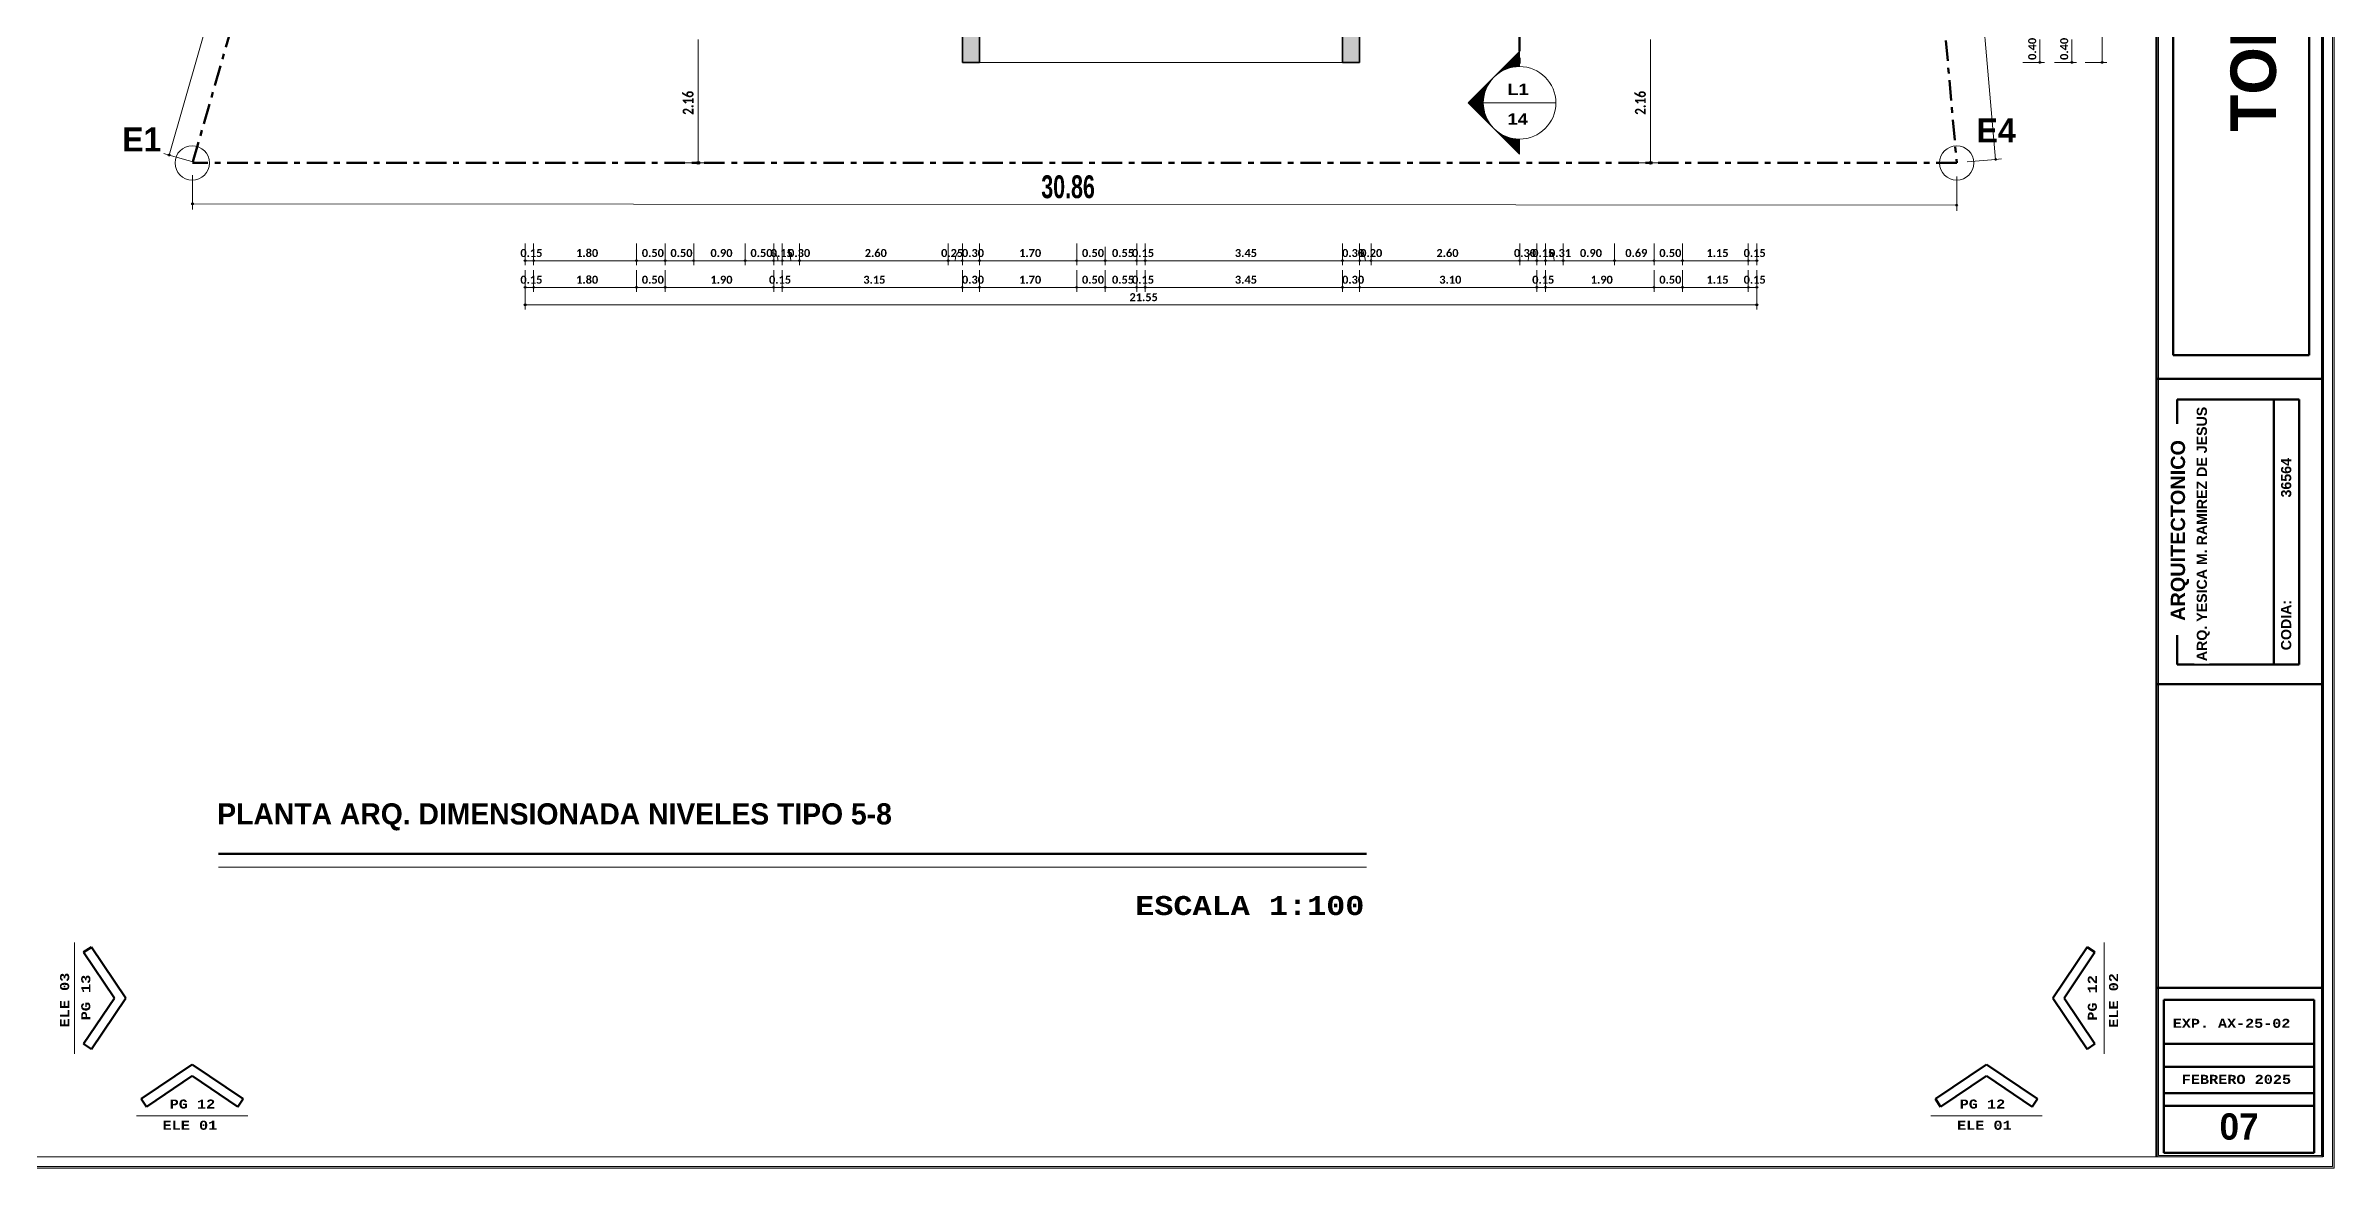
# Model space of a CAD drawing. Header units: metres. Extents: x -144 to 1000, y -717 to 29.
# Drawn here: x 585.95 to 625.99, y -589.13 to -569.48 of the extents above; entities that cross this region are included whole.
import ezdxf

# ---------------------------------------------------------------- set-up
doc = ezdxf.new("R2010")
doc.units = ezdxf.units.M
doc.linetypes.add('Dash Dot 3_16_', pattern=[0.595313, 0.357187, -0.119063, 0, -0.119063])
doc.linetypes.add('Derribado', pattern=[0.36, 0.24, -0.12])
doc.layers.get('0').update_dxf_attribs({"color": 1})
for name, color, linetype, lineweight in [('A-ANNO-DIMS', 1, 'Continuous', 9), ('A-DETL', 1, 'Continuous', 9), ('A-DETL-THIN', 1, 'Continuous', 9), ('A-WALL', 4, 'Continuous', 9), ('G-ANNO-SYMB', 1, 'Continuous', 9), ('G-ANNO-TEXT', 2, 'Continuous', 9), ('G-ANNO-TTLB', 3, 'Continuous', 18), ('G-ANNO-TTLB-WIDE', 1, 'Continuous', 70), ('G-IMPT', 1, 'Continuous', 9)]:
    doc.layers.add(name, color=color, linetype=linetype, lineweight=lineweight)
doc.layers.add('A-WALL-PATT', color=7, linetype='Continuous', lineweight=35, true_color=0x9c9c9c)
doc.styles.add('Arial Black', font='', dxfattribs={"height": 0.15})
doc.styles.add('Arial_B', font='arialbd.ttf', dxfattribs={"height": 0.0025})
doc.styles.add('Arial_B_1', font='arialbd.ttf', dxfattribs={"height": 0.001786})
doc.styles.add('Britannic Bold_B', font='', dxfattribs={"width": 0.7})
doc.styles.add('Britannic Bold_B_1', font='', dxfattribs={"width": 0.7, "height": 0.4})
doc.styles.add('Britannic Bold_B_4', font='', dxfattribs={"height": 0.004465})
doc.styles.add('Britannic Bold_B_6', font='', dxfattribs={"height": 0.005})
doc.styles.add('Britannic Bold_B_8', font='', dxfattribs={"height": 0.006})
doc.styles.add('Calibri_B_5', font='calibrib.ttf', dxfattribs={"height": 0.66})
doc.styles.add('Calibri_B_7', font='calibrib.ttf', dxfattribs={"width": 0.8, "height": 0.18})
doc.styles.add('Courier New_B_2', font='courbd.ttf', dxfattribs={"height": 0.0016})
doc.styles.add('Courier New_B_3', font='courbd.ttf', dxfattribs={"height": 0.2625})
doc.styles.add('Courier New_B_4', font='courbd.ttf', dxfattribs={"height": 0.001587})
doc.styles.add('Courier New_B_8', font='courbd.ttf', dxfattribs={"height": 0.0035})
doc.styles.get('Arial Black').set_extended_font_data('Arial Black')
doc.styles.get('Britannic Bold_B').set_extended_font_data('Britannic Bold', bold=True)
doc.styles.get('Britannic Bold_B_1').set_extended_font_data('Britannic Bold', bold=True)
doc.styles.get('Britannic Bold_B_4').set_extended_font_data('Britannic Bold', bold=True)
doc.styles.get('Britannic Bold_B_6').set_extended_font_data('Britannic Bold', bold=True)
doc.styles.get('Britannic Bold_B_8').set_extended_font_data('Britannic Bold', bold=True)

# ---------------------------------------------------------------- blocks, each defined once
blk = doc.blocks.new('tarjeta de nathalie 00')
at = {"layer": 'G-IMPT', "lineweight": 9}
h = blk.add_hatch(color=3, dxfattribs=at)
h.paths.add_polyline_path([(-145.23888, -717.38489), (-145.21019, -717.38489), (-145.21019, -716.89355), (-145.21019, -716.79934), (-145.23888, -716.79934), (-145.23888, -716.89379)])
h.paths.add_polyline_path([(-145.20996, -716.7991), (-145.20996, -717.3851), (-145.2392, -717.3851), (-145.2392, -716.7991)])
h.paths.add_polyline_path([(-145.23902, -717.3868), (-145.20826, -717.3868), (-145.20826, -716.7974), (-145.2392, -716.7974), (-146.09866, -716.7974), (-146.09866, -717.3868)])
h.paths.add_polyline_path([(-145.20795, -716.79707), (-145.20795, -717.3871), (-146.09898, -717.3871), (-146.09898, -716.79707)])
at = {"layer": 'G-ANNO-TTLB', "color": 3}
for p, q in [((-145.20826, -716.7974), (-145.20826, -717.3868)), ((-145.20795, -717.3871), (-145.20795, -716.79707)), ((-145.20795, -717.38713), (-145.20795, -716.79707)), ((-145.2392, -716.7991), (-145.2392, -717.3851)), ((-145.20996, -717.3851), (-145.20996, -716.7991)), ((-145.23888, -717.38489), (-145.23888, -716.89379)), ((-145.21019, -716.89355), (-145.21019, -717.38489)), ((-145.20996, -717.3851), (-146.09696, -717.3851)), ((-145.2392, -717.3851), (-145.20996, -717.3851)), ((-145.21019, -717.38489), (-145.23888, -717.38489)), ((-146.09898, -717.3871), (-145.20795, -717.3871)), ((-146.09898, -717.38713), (-145.20795, -717.38713)), ((-145.20826, -717.3868), (-145.23902, -717.3868))]:
    blk.add_line(p, q, dxfattribs=at)
at = {"layer": 'G-ANNO-TTLB'}
blk.add_line((-145.23902, -717.3868), (-146.09866, -717.3868), dxfattribs=at)
at = {"layer": 'G-ANNO-TTLB-WIDE', "color": 3}
for p, q in [((-145.2392, -716.7991), (-145.2392, -717.3851)), ((-145.20996, -716.7991), (-145.20996, -717.3851)), ((-145.21233, -717.24403), (-145.21233, -717.0241)), ((-145.23627, -717.16403), (-145.23627, -717.24403)), ((-145.23627, -717.24403), (-145.21233, -717.24403)), ((-145.2392, -717.24821), (-145.20996, -717.24821)), ((-145.2392, -717.30194), (-145.2392, -717.24821)), ((-145.20996, -717.24821), (-145.20996, -717.30194)), ((-145.23559, -717.25789), (-145.23559, -717.25185)), ((-145.23559, -717.25185), (-145.21413, -717.25185)), ((-145.21856, -717.29848), (-145.21856, -717.25185)), ((-145.21413, -717.25185), (-145.21413, -717.29848)), ((-145.23559, -717.29848), (-145.23559, -717.29331)), ((-145.21413, -717.29848), (-145.23559, -717.29848)), ((-145.20996, -717.30194), (-145.2392, -717.30194)), ((-145.2392, -717.35541), (-145.20996, -717.35541)), ((-145.23791, -717.35747), (-145.21146, -717.35747)), ((-145.23791, -717.3844), (-145.23791, -717.35747)), ((-145.21146, -717.35747), (-145.21146, -717.3844)), ((-145.23791, -717.36524), (-145.23791, -717.36926)), ((-145.21146, -717.36524), (-145.23791, -717.36524)), ((-145.21146, -717.36926), (-145.21146, -717.36524)), ((-145.23791, -717.36926), (-145.21146, -717.36926)), ((-145.23791, -717.3739), (-145.22469, -717.3739)), ((-145.23791, -717.3844), (-145.23791, -717.3739)), ((-145.23791, -717.3739), (-145.21146, -717.3739)), ((-145.23791, -717.37615), (-145.23791, -717.3739)), ((-145.21146, -717.37615), (-145.23791, -717.37615)), ((-145.22469, -717.3739), (-145.21146, -717.3739)), ((-145.21146, -717.3739), (-145.21146, -717.3844)), ((-145.21146, -717.3739), (-145.21146, -717.37615)), ((-145.21146, -717.3844), (-145.23791, -717.3844)), ((-145.22469, -717.3844), (-145.23791, -717.3844)), ((-145.21146, -717.3844), (-145.22469, -717.3844))]:
    blk.add_line(p, q, dxfattribs=at)
at = {"layer": 'G-ANNO-TTLB', "lineweight": 9, "attachment_point": 1}
for s, insert, char_height, width, style in [('EXP. AX-25-02', (-145.23635, -717.36083), 0.0015875, 0.027097, 'Courier New_B_4'), ('FEBRERO 2025', (-145.23478, -717.37069), 0.0016, 0.0250126, 'Courier New_B_3')]:
    blk.add_mtext(s, dxfattribs=dict(at, insert=insert, char_height=char_height, width=width, style=style))
at = {"layer": 'G-ANNO-TTLB', "lineweight": 9, "attachment_point": 1, "rotation": 90, "bg_fill": 3, "box_fill_scale": 1.25, "bg_fill_color": 256, "bg_fill_true_color": 13158600, "bg_fill_transparency": 0}
for s, insert, char_height, width, style in [('TORRE GIUALCA I', (-145.2262, -717.20472), 0.008, 0.1678172, 'Britannic Bold_B_4'), ('ARQUITECTONICO', (-145.2367, -717.2908), 0.0025, 0.0340148, 'Arial_B'), ('CODIA:                          36564', (-145.2173, -717.29598), 0.0017859, 0.0412887, 'Arial_B_1')]:
    blk.add_mtext(s, dxfattribs=dict(at, insert=insert, char_height=char_height, width=width, style=style))
at = {"layer": 'G-ANNO-TTLB', "lineweight": 9, "insert": (-145.23213, -717.2979), "char_height": 0.0017859, "width": 0.0453611, "attachment_point": 1, "rotation": 90, "style": 'Arial_B_1', "bg_fill": 3, "box_fill_scale": 1.25, "bg_fill_color": 256, "bg_fill_true_color": 13158600, "bg_fill_transparency": 0}
blk.add_mtext('\\pxt4;ARQ. YESICA M. RAMIREZ DE JESUS', dxfattribs=at)
blk = doc.blocks.new('A$C4d52d4f2')
at = {"layer": 'A-DETL', "color": 7, "lineweight": 100}
for p, q in [((-0.39461, -0.55119), (-0.39598, -0.55211)), ((-0.39461, -0.55119), (-0.38855, -0.56017)), ((-0.04347, -0.55119), (-0.04953, -0.56017)), ((-0.04347, -0.55119), (-0.0421, -0.55211)), ((-0.39598, -0.55211), (-0.39054, -0.56017)), ((-0.0421, -0.55211), (-0.04754, -0.56017)), ((-0.39598, -0.56824), (-0.39054, -0.56017)), ((-0.39461, -0.56916), (-0.38855, -0.56017)), ((-0.04347, -0.56916), (-0.04953, -0.56017)), ((-0.0421, -0.56824), (-0.04754, -0.56017)), ((-0.39461, -0.56916), (-0.39598, -0.56824)), ((-0.04347, -0.56916), (-0.0421, -0.56824)), ((-0.38587, -0.5779), (-0.37688, -0.57184)), ((-0.38494, -0.57927), (-0.37688, -0.57383)), ((-0.36789, -0.5779), (-0.37688, -0.57184)), ((-0.36882, -0.57927), (-0.37688, -0.57383)), ((-0.07018, -0.5779), (-0.0612, -0.57184)), ((-0.06926, -0.57927), (-0.0612, -0.57383)), ((-0.05221, -0.5779), (-0.0612, -0.57184)), ((-0.05314, -0.57927), (-0.0612, -0.57383)), ((-0.38587, -0.5779), (-0.38494, -0.57927)), ((-0.36789, -0.5779), (-0.36882, -0.57927)), ((-0.07018, -0.5779), (-0.06926, -0.57927)), ((-0.05221, -0.5779), (-0.05314, -0.57927))]:
    blk.add_line(p, q, dxfattribs=at)
at = {"layer": 'A-DETL-THIN', "lineweight": 18}
for p, q in [((-0.39761, -0.55038), (-0.39761, -0.56996)), ((-0.04047, -0.55038), (-0.04047, -0.56996)), ((-0.36709, -0.58091), (-0.38667, -0.58091)), ((-0.07099, -0.58091), (-0.05141, -0.58091))]:
    blk.add_line(p, q, dxfattribs=at)
at = {"layer": 'G-ANNO-TEXT', "char_height": 0.0016, "attachment_point": 1, "rotation": 90, "style": 'Courier New_B_2'}
for s, insert, width in [('ELE 03', (-0.40012, -0.56532), 0.0125063), ('PG 13', (-0.3964, -0.56407), 0.0104219), ('PG 12', (-0.04336, -0.56414), 0.0104219), ('ELE 02', (-0.03963, -0.56539), 0.0125063)]:
    blk.add_mtext(s, dxfattribs=dict(at, insert=insert, width=width))
at = {"layer": 'G-ANNO-TEXT', "char_height": 0.0016, "attachment_point": 1, "style": 'Courier New_B_2'}
for s, insert, width in [('PG 12', (-0.38084, -0.57801), 0.0104219), ('PG 12', (-0.0659, -0.57801), 0.0104219), ('ELE 01', (-0.38209, -0.58174), 0.0125063), ('ELE 01', (-0.06637, -0.58174), 0.0125063)]:
    blk.add_mtext(s, dxfattribs=dict(at, insert=insert, width=width))
blk = doc.blocks.new('P')
at = {"layer": 'A-ANNO-DIMS', "lineweight": 25}
h = blk.add_hatch(color=256, dxfattribs=at)
edge = h.paths.add_edge_path()
edge.add_arc((616.412, -506.769), 0.015, 0, 360)
h = blk.add_hatch(color=256, dxfattribs=at)
edge = h.paths.add_edge_path()
edge.add_arc((616.971, -506.769), 0.015, 0, 360)
h = blk.add_hatch(color=256, dxfattribs=at)
edge = h.paths.add_edge_path()
edge.add_arc((617.503, -506.769), 0.015, 0, 360)
at = {"layer": 'A-ANNO-DIMS', "lineweight": 25, "true_color": 0x0000ff}
h = blk.add_hatch(color=5, dxfattribs=at)
edge = h.paths.add_edge_path()
edge.add_arc((583.686, -508.39), 0.015, 0, 360)
h = blk.add_hatch(color=5, dxfattribs=at)
edge = h.paths.add_edge_path()
edge.add_arc((592.943, -508.527), 0.025, 0, 360)
h = blk.add_hatch(color=5, dxfattribs=at)
edge = h.paths.add_edge_path()
edge.add_arc((609.602, -508.527), 0.025, 0, 360)
h = blk.add_hatch(color=5, dxfattribs=at)
edge = h.paths.add_edge_path()
edge.add_arc((615.639, -508.467), 0.015, 0, 360)
h = blk.add_hatch(color=5, dxfattribs=at)
edge = h.paths.add_edge_path()
edge.add_arc((584.095, -509.243), 0.015, 0, 360)
h = blk.add_hatch(color=5, dxfattribs=at)
edge = h.paths.add_edge_path()
edge.add_arc((614.957, -509.267), 0.015, 0, 360)
at = {"layer": 'A-ANNO-DIMS', "lineweight": 25}
h = blk.add_hatch(color=256, dxfattribs=at)
edge = h.paths.add_edge_path()
edge.add_arc((589.912, -510.238), 0.015, 0, 360)
h = blk.add_hatch(color=256, dxfattribs=at)
edge = h.paths.add_edge_path()
edge.add_arc((590.062, -510.238), 0.015, 0, 360)
h = blk.add_hatch(color=256, dxfattribs=at)
edge = h.paths.add_edge_path()
edge.add_arc((590.062, -510.238), 0.015, 0, 360)
h = blk.add_hatch(color=256, dxfattribs=at)
edge = h.paths.add_edge_path()
edge.add_arc((591.862, -510.238), 0.015, 0, 360)
h = blk.add_hatch(color=256, dxfattribs=at)
edge = h.paths.add_edge_path()
edge.add_arc((591.862, -510.238), 0.015, 0, 360)
h = blk.add_hatch(color=256, dxfattribs=at)
edge = h.paths.add_edge_path()
edge.add_arc((592.362, -510.238), 0.015, 0, 360)
h = blk.add_hatch(color=256, dxfattribs=at)
edge = h.paths.add_edge_path()
edge.add_arc((592.362, -510.238), 0.015, 0, 360)
h = blk.add_hatch(color=256, dxfattribs=at)
edge = h.paths.add_edge_path()
edge.add_arc((592.862, -510.238), 0.015, 0, 360)
h = blk.add_hatch(color=256, dxfattribs=at)
edge = h.paths.add_edge_path()
edge.add_arc((592.862, -510.238), 0.015, 0, 360)
h = blk.add_hatch(color=256, dxfattribs=at)
edge = h.paths.add_edge_path()
edge.add_arc((593.762, -510.238), 0.015, 0, 360)
h = blk.add_hatch(color=256, dxfattribs=at)
edge = h.paths.add_edge_path()
edge.add_arc((593.762, -510.238), 0.015, 0, 360)
h = blk.add_hatch(color=256, dxfattribs=at)
edge = h.paths.add_edge_path()
edge.add_arc((594.262, -510.238), 0.015, 0, 360)
h = blk.add_hatch(color=256, dxfattribs=at)
edge = h.paths.add_edge_path()
edge.add_arc((594.262, -510.238), 0.015, 0, 360)
h = blk.add_hatch(color=256, dxfattribs=at)
edge = h.paths.add_edge_path()
edge.add_arc((594.412, -510.238), 0.015, 0, 360)
h = blk.add_hatch(color=256, dxfattribs=at)
edge = h.paths.add_edge_path()
edge.add_arc((594.412, -510.238), 0.015, 0, 360)
h = blk.add_hatch(color=256, dxfattribs=at)
edge = h.paths.add_edge_path()
edge.add_arc((594.712, -510.238), 0.015, 0, 360)
h = blk.add_hatch(color=256, dxfattribs=at)
edge = h.paths.add_edge_path()
edge.add_arc((594.712, -510.238), 0.015, 0, 360)
h = blk.add_hatch(color=256, dxfattribs=at)
edge = h.paths.add_edge_path()
edge.add_arc((597.312, -510.238), 0.015, 0, 360)
h = blk.add_hatch(color=256, dxfattribs=at)
edge = h.paths.add_edge_path()
edge.add_arc((597.312, -510.238), 0.015, 0, 360)
h = blk.add_hatch(color=256, dxfattribs=at)
edge = h.paths.add_edge_path()
edge.add_arc((597.562, -510.238), 0.015, 0, 360)
h = blk.add_hatch(color=256, dxfattribs=at)
edge = h.paths.add_edge_path()
edge.add_arc((597.562, -510.238), 0.015, 0, 360)
h = blk.add_hatch(color=256, dxfattribs=at)
edge = h.paths.add_edge_path()
edge.add_arc((597.862, -510.238), 0.015, 0, 360)
h = blk.add_hatch(color=256, dxfattribs=at)
edge = h.paths.add_edge_path()
edge.add_arc((597.862, -510.238), 0.015, 0, 360)
h = blk.add_hatch(color=256, dxfattribs=at)
edge = h.paths.add_edge_path()
edge.add_arc((599.562, -510.238), 0.015, 0, 360)
h = blk.add_hatch(color=256, dxfattribs=at)
edge = h.paths.add_edge_path()
edge.add_arc((599.562, -510.238), 0.015, 0, 360)
h = blk.add_hatch(color=256, dxfattribs=at)
edge = h.paths.add_edge_path()
edge.add_arc((600.062, -510.238), 0.015, 0, 360)
h = blk.add_hatch(color=256, dxfattribs=at)
edge = h.paths.add_edge_path()
edge.add_arc((600.062, -510.238), 0.015, 0, 360)
h = blk.add_hatch(color=256, dxfattribs=at)
edge = h.paths.add_edge_path()
edge.add_arc((600.612, -510.238), 0.015, 0, 360)
h = blk.add_hatch(color=256, dxfattribs=at)
edge = h.paths.add_edge_path()
edge.add_arc((600.612, -510.238), 0.015, 0, 360)
h = blk.add_hatch(color=256, dxfattribs=at)
edge = h.paths.add_edge_path()
edge.add_arc((600.762, -510.238), 0.015, 0, 360)
h = blk.add_hatch(color=256, dxfattribs=at)
edge = h.paths.add_edge_path()
edge.add_arc((600.762, -510.238), 0.015, 0, 360)
h = blk.add_hatch(color=256, dxfattribs=at)
edge = h.paths.add_edge_path()
edge.add_arc((604.212, -510.238), 0.015, 0, 360)
h = blk.add_hatch(color=256, dxfattribs=at)
edge = h.paths.add_edge_path()
edge.add_arc((604.212, -510.238), 0.015, 0, 360)
h = blk.add_hatch(color=256, dxfattribs=at)
edge = h.paths.add_edge_path()
edge.add_arc((604.512, -510.238), 0.015, 0, 360)
h = blk.add_hatch(color=256, dxfattribs=at)
edge = h.paths.add_edge_path()
edge.add_arc((604.512, -510.238), 0.015, 0, 360)
h = blk.add_hatch(color=256, dxfattribs=at)
edge = h.paths.add_edge_path()
edge.add_arc((604.712, -510.238), 0.015, 0, 360)
h = blk.add_hatch(color=256, dxfattribs=at)
edge = h.paths.add_edge_path()
edge.add_arc((604.712, -510.238), 0.015, 0, 360)
h = blk.add_hatch(color=256, dxfattribs=at)
edge = h.paths.add_edge_path()
edge.add_arc((607.312, -510.238), 0.015, 0, 360)
h = blk.add_hatch(color=256, dxfattribs=at)
edge = h.paths.add_edge_path()
edge.add_arc((607.312, -510.238), 0.015, 0, 360)
h = blk.add_hatch(color=256, dxfattribs=at)
edge = h.paths.add_edge_path()
edge.add_arc((607.612, -510.238), 0.015, 0, 360)
h = blk.add_hatch(color=256, dxfattribs=at)
edge = h.paths.add_edge_path()
edge.add_arc((607.612, -510.238), 0.015, 0, 360)
h = blk.add_hatch(color=256, dxfattribs=at)
edge = h.paths.add_edge_path()
edge.add_arc((607.762, -510.238), 0.015, 0, 360)
h = blk.add_hatch(color=256, dxfattribs=at)
edge = h.paths.add_edge_path()
edge.add_arc((607.762, -510.238), 0.015, 0, 360)
h = blk.add_hatch(color=256, dxfattribs=at)
edge = h.paths.add_edge_path()
edge.add_arc((608.072, -510.238), 0.015, 0, 360)
h = blk.add_hatch(color=256, dxfattribs=at)
edge = h.paths.add_edge_path()
edge.add_arc((608.072, -510.238), 0.015, 0, 360)
h = blk.add_hatch(color=256, dxfattribs=at)
edge = h.paths.add_edge_path()
edge.add_arc((608.972, -510.238), 0.015, 0, 360)
h = blk.add_hatch(color=256, dxfattribs=at)
edge = h.paths.add_edge_path()
edge.add_arc((608.972, -510.238), 0.015, 0, 360)
h = blk.add_hatch(color=256, dxfattribs=at)
edge = h.paths.add_edge_path()
edge.add_arc((609.662, -510.238), 0.015, 0, 360)
h = blk.add_hatch(color=256, dxfattribs=at)
edge = h.paths.add_edge_path()
edge.add_arc((609.662, -510.238), 0.015, 0, 360)
h = blk.add_hatch(color=256, dxfattribs=at)
edge = h.paths.add_edge_path()
edge.add_arc((610.162, -510.238), 0.015, 0, 360)
h = blk.add_hatch(color=256, dxfattribs=at)
edge = h.paths.add_edge_path()
edge.add_arc((610.162, -510.238), 0.015, 0, 360)
h = blk.add_hatch(color=256, dxfattribs=at)
edge = h.paths.add_edge_path()
edge.add_arc((611.312, -510.238), 0.015, 0, 360)
h = blk.add_hatch(color=256, dxfattribs=at)
edge = h.paths.add_edge_path()
edge.add_arc((611.312, -510.238), 0.015, 0, 360)
h = blk.add_hatch(color=256, dxfattribs=at)
edge = h.paths.add_edge_path()
edge.add_arc((611.462, -510.238), 0.015, 0, 360)
h = blk.add_hatch(color=256, dxfattribs=at)
edge = h.paths.add_edge_path()
edge.add_arc((589.912, -510.705), 0.015, 0, 360)
h = blk.add_hatch(color=256, dxfattribs=at)
edge = h.paths.add_edge_path()
edge.add_arc((590.062, -510.705), 0.015, 0, 360)
h = blk.add_hatch(color=256, dxfattribs=at)
edge = h.paths.add_edge_path()
edge.add_arc((590.062, -510.705), 0.015, 0, 360)
h = blk.add_hatch(color=256, dxfattribs=at)
edge = h.paths.add_edge_path()
edge.add_arc((591.862, -510.705), 0.015, 0, 360)
h = blk.add_hatch(color=256, dxfattribs=at)
edge = h.paths.add_edge_path()
edge.add_arc((591.862, -510.705), 0.015, 0, 360)
h = blk.add_hatch(color=256, dxfattribs=at)
edge = h.paths.add_edge_path()
edge.add_arc((592.362, -510.705), 0.015, 0, 360)
h = blk.add_hatch(color=256, dxfattribs=at)
edge = h.paths.add_edge_path()
edge.add_arc((592.362, -510.705), 0.015, 0, 360)
h = blk.add_hatch(color=256, dxfattribs=at)
edge = h.paths.add_edge_path()
edge.add_arc((594.262, -510.705), 0.015, 0, 360)
h = blk.add_hatch(color=256, dxfattribs=at)
edge = h.paths.add_edge_path()
edge.add_arc((594.262, -510.705), 0.015, 0, 360)
h = blk.add_hatch(color=256, dxfattribs=at)
edge = h.paths.add_edge_path()
edge.add_arc((594.412, -510.705), 0.015, 0, 360)
h = blk.add_hatch(color=256, dxfattribs=at)
edge = h.paths.add_edge_path()
edge.add_arc((594.412, -510.705), 0.015, 0, 360)
h = blk.add_hatch(color=256, dxfattribs=at)
edge = h.paths.add_edge_path()
edge.add_arc((597.562, -510.705), 0.015, 0, 360)
h = blk.add_hatch(color=256, dxfattribs=at)
edge = h.paths.add_edge_path()
edge.add_arc((597.562, -510.705), 0.015, 0, 360)
h = blk.add_hatch(color=256, dxfattribs=at)
edge = h.paths.add_edge_path()
edge.add_arc((597.862, -510.705), 0.015, 0, 360)
h = blk.add_hatch(color=256, dxfattribs=at)
edge = h.paths.add_edge_path()
edge.add_arc((597.862, -510.705), 0.015, 0, 360)
h = blk.add_hatch(color=256, dxfattribs=at)
edge = h.paths.add_edge_path()
edge.add_arc((599.562, -510.705), 0.015, 0, 360)
h = blk.add_hatch(color=256, dxfattribs=at)
edge = h.paths.add_edge_path()
edge.add_arc((599.562, -510.705), 0.015, 0, 360)
h = blk.add_hatch(color=256, dxfattribs=at)
edge = h.paths.add_edge_path()
edge.add_arc((600.062, -510.705), 0.015, 0, 360)
h = blk.add_hatch(color=256, dxfattribs=at)
edge = h.paths.add_edge_path()
edge.add_arc((600.062, -510.705), 0.015, 0, 360)
h = blk.add_hatch(color=256, dxfattribs=at)
edge = h.paths.add_edge_path()
edge.add_arc((600.612, -510.705), 0.015, 0, 360)
h = blk.add_hatch(color=256, dxfattribs=at)
edge = h.paths.add_edge_path()
edge.add_arc((600.612, -510.705), 0.015, 0, 360)
h = blk.add_hatch(color=256, dxfattribs=at)
edge = h.paths.add_edge_path()
edge.add_arc((600.762, -510.705), 0.015, 0, 360)
h = blk.add_hatch(color=256, dxfattribs=at)
edge = h.paths.add_edge_path()
edge.add_arc((600.762, -510.705), 0.015, 0, 360)
h = blk.add_hatch(color=256, dxfattribs=at)
edge = h.paths.add_edge_path()
edge.add_arc((604.212, -510.705), 0.015, 0, 360)
h = blk.add_hatch(color=256, dxfattribs=at)
edge = h.paths.add_edge_path()
edge.add_arc((604.212, -510.705), 0.015, 0, 360)
h = blk.add_hatch(color=256, dxfattribs=at)
edge = h.paths.add_edge_path()
edge.add_arc((604.512, -510.705), 0.015, 0, 360)
h = blk.add_hatch(color=256, dxfattribs=at)
edge = h.paths.add_edge_path()
edge.add_arc((604.512, -510.705), 0.015, 0, 360)
h = blk.add_hatch(color=256, dxfattribs=at)
edge = h.paths.add_edge_path()
edge.add_arc((607.612, -510.705), 0.015, 0, 360)
h = blk.add_hatch(color=256, dxfattribs=at)
edge = h.paths.add_edge_path()
edge.add_arc((607.612, -510.705), 0.015, 0, 360)
h = blk.add_hatch(color=256, dxfattribs=at)
edge = h.paths.add_edge_path()
edge.add_arc((607.762, -510.705), 0.015, 0, 360)
h = blk.add_hatch(color=256, dxfattribs=at)
edge = h.paths.add_edge_path()
edge.add_arc((607.762, -510.705), 0.015, 0, 360)
h = blk.add_hatch(color=256, dxfattribs=at)
edge = h.paths.add_edge_path()
edge.add_arc((609.662, -510.705), 0.015, 0, 360)
h = blk.add_hatch(color=256, dxfattribs=at)
edge = h.paths.add_edge_path()
edge.add_arc((609.662, -510.705), 0.015, 0, 360)
h = blk.add_hatch(color=256, dxfattribs=at)
edge = h.paths.add_edge_path()
edge.add_arc((610.162, -510.705), 0.015, 0, 360)
h = blk.add_hatch(color=256, dxfattribs=at)
edge = h.paths.add_edge_path()
edge.add_arc((610.162, -510.705), 0.015, 0, 360)
h = blk.add_hatch(color=256, dxfattribs=at)
edge = h.paths.add_edge_path()
edge.add_arc((611.312, -510.705), 0.015, 0, 360)
h = blk.add_hatch(color=256, dxfattribs=at)
edge = h.paths.add_edge_path()
edge.add_arc((611.312, -510.705), 0.015, 0, 360)
h = blk.add_hatch(color=256, dxfattribs=at)
edge = h.paths.add_edge_path()
edge.add_arc((611.462, -510.705), 0.015, 0, 360)
h = blk.add_hatch(color=256, dxfattribs=at)
edge = h.paths.add_edge_path()
edge.add_arc((589.912, -511.011), 0.015, 0, 360)
h = blk.add_hatch(color=256, dxfattribs=at)
edge = h.paths.add_edge_path()
edge.add_arc((611.462, -511.011), 0.015, 0, 360)
at = {"layer": 'A-WALL-PATT', "lineweight": 5, "true_color": 0x747474}
h = blk.add_hatch(color=8, dxfattribs=at)
h.paths.add_polyline_path([(604.212, -506.769), (604.512, -506.769), (604.512, -505.018), (604.212, -505.018), (604.212, -506.369)])
h.paths.add_polyline_path([(597.862, -506.769), (597.862, -505.018), (597.562, -505.018), (597.562, -506.769)])
at = {"layer": 'G-ANNO-SYMB'}
h = blk.add_hatch(color=256, dxfattribs=at)
edge = h.paths.add_edge_path()
edge.add_line((606.884, -507.006), (607.31, -506.579))
edge.add_line((607.31, -506.579), (607.31, -506.842))
edge.add_arc((607.31, -507.477), 0.636, 90, 132.0784)
h = blk.add_hatch(color=256, dxfattribs=at)
edge = h.paths.add_edge_path()
edge.add_arc((607.31, -507.477), 0.635, 135, 180)
edge.add_line((606.675, -507.477), (606.412, -507.477))
edge.add_line((606.412, -507.477), (606.861, -507.028))
h = blk.add_hatch(color=256, dxfattribs=at)
edge = h.paths.add_edge_path()
edge.add_line((606.861, -507.927), (606.412, -507.477))
edge.add_line((606.412, -507.477), (606.675, -507.477))
edge.add_arc((607.31, -507.477), 0.635, 180, 225)
h = blk.add_hatch(color=256, dxfattribs=at)
edge = h.paths.add_edge_path()
edge.add_arc((607.31, -507.477), 0.636, 227.9216, 270)
edge.add_line((607.31, -508.113), (607.31, -508.376))
edge.add_line((607.31, -508.376), (606.884, -507.949))
at = {"layer": 'A-ANNO-DIMS', "color": 5, "true_color": 0x0000ff}
for p, q in [((613.239, -481.393), (615.639, -508.467)), ((583.686, -508.39), (590.666, -484.098)), ((592.943, -508.527), (592.943, -506.369)), ((609.602, -508.527), (609.602, -506.369)), ((583.686, -508.39), (583.59, -508.362)), ((583.686, -508.39), (584.166, -508.528)), ((584.095, -509.243), (584.096, -508.743)), ((592.943, -508.527), (592.703, -508.527)), ((592.943, -508.527), (593.183, -508.527)), ((609.602, -508.527), (609.362, -508.527)), ((609.602, -508.527), (609.842, -508.527)), ((614.957, -509.267), (614.957, -508.767)), ((615.639, -508.467), (615.141, -508.511)), ((615.639, -508.467), (615.739, -508.458)), ((614.957, -509.267), (584.095, -509.243)), ((584.095, -509.243), (584.095, -509.343)), ((614.957, -509.267), (614.957, -509.367))]:
    blk.add_line(p, q, dxfattribs=at)
at = {"layer": 'A-ANNO-DIMS'}
for p, q in [((617.503, -506.769), (617.503, -485.119)), ((616.412, -506.369), (616.412, -506.769)), ((616.971, -506.369), (616.971, -506.769)), ((616.412, -506.769), (616.112, -506.769)), ((616.412, -506.769), (616.492, -506.769)), ((616.971, -506.769), (616.671, -506.769)), ((616.971, -506.769), (617.051, -506.769)), ((617.503, -506.769), (617.203, -506.769)), ((617.503, -506.769), (617.583, -506.769)), ((589.912, -510.238), (589.912, -509.938)), ((590.062, -510.238), (590.062, -509.938)), ((590.062, -510.238), (590.062, -509.938)), ((591.862, -510.238), (591.862, -509.938)), ((591.862, -510.238), (591.862, -509.938)), ((592.362, -510.238), (592.362, -509.938)), ((592.362, -510.238), (592.362, -509.938)), ((592.862, -510.238), (592.862, -509.938)), ((592.862, -510.238), (592.862, -509.938)), ((593.762, -510.238), (593.762, -509.938)), ((593.762, -510.238), (593.762, -509.938)), ((594.262, -510.238), (594.262, -509.938)), ((594.262, -510.238), (594.262, -509.938)), ((594.412, -510.238), (594.412, -509.938)), ((594.412, -510.238), (594.412, -509.938)), ((594.712, -510.238), (594.712, -509.938)), ((594.712, -510.238), (594.712, -509.938)), ((597.312, -510.238), (597.312, -509.938)), ((597.312, -510.238), (597.312, -509.938)), ((597.562, -510.238), (597.562, -509.938)), ((597.562, -510.238), (597.562, -509.938)), ((597.862, -510.238), (597.862, -509.938)), ((597.862, -510.238), (597.862, -509.938)), ((599.562, -510.238), (599.562, -509.938)), ((599.562, -510.238), (599.562, -509.938)), ((600.612, -510.238), (600.612, -509.938)), ((600.612, -510.238), (600.612, -509.938)), ((600.762, -510.238), (600.762, -509.938)), ((600.762, -510.238), (600.762, -509.938)), ((604.212, -510.238), (604.212, -509.938)), ((604.212, -510.238), (604.212, -509.938)), ((604.512, -510.238), (604.512, -509.938)), ((604.512, -510.238), (604.512, -509.938)), ((604.712, -510.238), (604.712, -509.938)), ((604.712, -510.238), (604.712, -509.938)), ((607.312, -510.238), (607.312, -509.938)), ((607.312, -510.238), (607.312, -509.938)), ((607.612, -510.238), (607.612, -509.938)), ((607.612, -510.238), (607.612, -509.938)), ((607.762, -510.238), (607.762, -509.938)), ((607.762, -510.238), (607.762, -509.938)), ((608.072, -510.238), (608.072, -509.938)), ((608.072, -510.238), (608.072, -509.938)), ((608.972, -510.238), (608.972, -509.938)), ((608.972, -510.238), (608.972, -509.938)), ((609.662, -510.238), (609.662, -509.938)), ((609.662, -510.238), (609.662, -509.938)), ((610.162, -510.238), (610.162, -509.938)), ((610.162, -510.238), (610.162, -509.938)), ((611.312, -510.238), (611.312, -509.938)), ((611.312, -510.238), (611.312, -509.938)), ((611.462, -510.238), (611.462, -509.938)), ((589.912, -510.238), (590.062, -510.238)), ((589.912, -510.238), (589.912, -510.318)), ((589.912, -510.705), (589.912, -510.405)), ((590.062, -510.238), (590.062, -510.318)), ((590.062, -510.238), (591.862, -510.238)), ((590.062, -510.238), (590.062, -510.318)), ((590.062, -510.705), (590.062, -510.405)), ((590.062, -510.705), (590.062, -510.405)), ((591.862, -510.238), (591.862, -510.318)), ((591.862, -510.238), (592.362, -510.238)), ((591.862, -510.238), (591.862, -510.318)), ((591.862, -510.705), (591.862, -510.405)), ((591.862, -510.705), (591.862, -510.405)), ((592.362, -510.238), (592.362, -510.318)), ((592.362, -510.238), (592.862, -510.238)), ((592.362, -510.238), (592.362, -510.318)), ((592.362, -510.705), (592.362, -510.405)), ((592.362, -510.705), (592.362, -510.405)), ((592.862, -510.238), (592.862, -510.318)), ((592.862, -510.238), (593.762, -510.238)), ((592.862, -510.238), (592.862, -510.318)), ((593.762, -510.238), (593.762, -510.318)), ((593.762, -510.238), (594.262, -510.238)), ((593.762, -510.238), (593.762, -510.318)), ((594.262, -510.238), (594.262, -510.318)), ((594.262, -510.238), (594.412, -510.238)), ((594.262, -510.238), (594.262, -510.318)), ((594.262, -510.705), (594.262, -510.405)), ((594.262, -510.705), (594.262, -510.405)), ((594.412, -510.238), (594.412, -510.318)), ((594.412, -510.238), (594.712, -510.238)), ((594.412, -510.238), (594.412, -510.318)), ((594.412, -510.705), (594.412, -510.405)), ((594.412, -510.705), (594.412, -510.405)), ((594.712, -510.238), (594.712, -510.318)), ((594.712, -510.238), (597.312, -510.238)), ((594.712, -510.238), (594.712, -510.318)), ((597.312, -510.238), (597.312, -510.318)), ((597.312, -510.238), (597.562, -510.238)), ((597.312, -510.238), (597.312, -510.318)), ((597.562, -510.238), (597.562, -510.318)), ((597.562, -510.238), (597.862, -510.238)), ((597.562, -510.238), (597.562, -510.318)), ((597.562, -510.705), (597.562, -510.405)), ((597.562, -510.705), (597.562, -510.405)), ((597.862, -510.238), (597.862, -510.318)), ((597.862, -510.238), (599.562, -510.238)), ((597.862, -510.238), (597.862, -510.318)), ((597.862, -510.705), (597.862, -510.405)), ((597.862, -510.705), (597.862, -510.405)), ((599.562, -510.238), (599.562, -510.318)), ((599.562, -510.238), (600.062, -510.238)), ((599.562, -510.238), (599.562, -510.318)), ((599.562, -510.705), (599.562, -510.405)), ((599.562, -510.705), (599.562, -510.405)), ((600.062, -510.238), (600.062, -510.318)), ((600.062, -510.238), (600.612, -510.238)), ((600.062, -510.238), (600.062, -510.318)), ((600.062, -510.705), (600.062, -510.405)), ((600.062, -510.705), (600.062, -510.405)), ((600.612, -510.238), (600.612, -510.318)), ((600.612, -510.238), (600.762, -510.238)), ((600.612, -510.238), (600.612, -510.318)), ((600.612, -510.705), (600.612, -510.405)), ((600.612, -510.705), (600.612, -510.405)), ((600.762, -510.238), (600.762, -510.318)), ((600.762, -510.238), (604.212, -510.238)), ((600.762, -510.238), (600.762, -510.318)), ((600.762, -510.705), (600.762, -510.405)), ((600.762, -510.705), (600.762, -510.405)), ((604.212, -510.238), (604.212, -510.318)), ((604.212, -510.238), (604.512, -510.238)), ((604.212, -510.238), (604.212, -510.318)), ((604.212, -510.705), (604.212, -510.405)), ((604.212, -510.705), (604.212, -510.405)), ((604.512, -510.238), (604.512, -510.318)), ((604.512, -510.238), (604.712, -510.238)), ((604.512, -510.238), (604.512, -510.318)), ((604.512, -510.705), (604.512, -510.405)), ((604.512, -510.705), (604.512, -510.405)), ((604.712, -510.238), (604.712, -510.318)), ((604.712, -510.238), (607.312, -510.238)), ((604.712, -510.238), (604.712, -510.318)), ((607.312, -510.238), (607.312, -510.318)), ((607.312, -510.238), (607.612, -510.238)), ((607.312, -510.238), (607.312, -510.318)), ((607.612, -510.238), (607.612, -510.318)), ((607.612, -510.238), (607.762, -510.238)), ((607.612, -510.238), (607.612, -510.318)), ((607.612, -510.705), (607.612, -510.405)), ((607.612, -510.705), (607.612, -510.405)), ((607.762, -510.238), (607.762, -510.318)), ((607.762, -510.238), (608.072, -510.238)), ((607.762, -510.238), (607.762, -510.318)), ((607.762, -510.705), (607.762, -510.405)), ((607.762, -510.705), (607.762, -510.405)), ((608.072, -510.238), (608.072, -510.318)), ((608.072, -510.238), (608.972, -510.238)), ((608.072, -510.238), (608.072, -510.318)), ((608.972, -510.238), (608.972, -510.318)), ((608.972, -510.238), (609.662, -510.238)), ((608.972, -510.238), (608.972, -510.318)), ((609.662, -510.238), (609.662, -510.318)), ((609.662, -510.238), (610.162, -510.238)), ((609.662, -510.238), (609.662, -510.318)), ((609.662, -510.705), (609.662, -510.405)), ((609.662, -510.705), (609.662, -510.405)), ((610.162, -510.238), (610.162, -510.318)), ((610.162, -510.238), (611.312, -510.238)), ((610.162, -510.238), (610.162, -510.318)), ((610.162, -510.705), (610.162, -510.405)), ((610.162, -510.705), (610.162, -510.405)), ((611.312, -510.238), (611.312, -510.318)), ((611.312, -510.238), (611.462, -510.238)), ((611.312, -510.238), (611.312, -510.318)), ((611.312, -510.705), (611.312, -510.405)), ((611.312, -510.705), (611.312, -510.405)), ((611.462, -510.238), (611.462, -510.318)), ((611.462, -510.705), (611.462, -510.405)), ((589.912, -510.705), (590.062, -510.705)), ((589.912, -510.705), (589.912, -510.785)), ((589.912, -511.011), (589.912, -510.711)), ((590.062, -510.705), (590.062, -510.785)), ((590.062, -510.705), (591.862, -510.705)), ((590.062, -510.705), (590.062, -510.785)), ((591.862, -510.705), (591.862, -510.785)), ((591.862, -510.705), (592.362, -510.705)), ((591.862, -510.705), (591.862, -510.785)), ((592.362, -510.705), (592.362, -510.785)), ((592.362, -510.705), (594.262, -510.705)), ((592.362, -510.705), (592.362, -510.785)), ((594.262, -510.705), (594.262, -510.785)), ((594.262, -510.705), (594.412, -510.705)), ((594.262, -510.705), (594.262, -510.785)), ((594.412, -510.705), (594.412, -510.785)), ((594.412, -510.705), (597.562, -510.705)), ((594.412, -510.705), (594.412, -510.785)), ((597.562, -510.705), (597.562, -510.785)), ((597.562, -510.705), (597.862, -510.705)), ((597.562, -510.705), (597.562, -510.785)), ((597.862, -510.705), (597.862, -510.785)), ((597.862, -510.705), (599.562, -510.705)), ((597.862, -510.705), (597.862, -510.785)), ((599.562, -510.705), (599.562, -510.785)), ((599.562, -510.705), (600.062, -510.705)), ((599.562, -510.705), (599.562, -510.785)), ((600.062, -510.705), (600.062, -510.785)), ((600.062, -510.705), (600.612, -510.705)), ((600.062, -510.705), (600.062, -510.785)), ((600.612, -510.705), (600.612, -510.785)), ((600.612, -510.705), (600.762, -510.705)), ((600.612, -510.705), (600.612, -510.785)), ((600.762, -510.705), (600.762, -510.785)), ((600.762, -510.705), (604.212, -510.705)), ((600.762, -510.705), (600.762, -510.785)), ((604.212, -510.705), (604.212, -510.785)), ((604.212, -510.705), (604.512, -510.705)), ((604.212, -510.705), (604.212, -510.785)), ((604.512, -510.705), (604.512, -510.785)), ((604.512, -510.705), (607.612, -510.705)), ((604.512, -510.705), (604.512, -510.785)), ((607.612, -510.705), (607.612, -510.785)), ((607.612, -510.705), (607.762, -510.705)), ((607.612, -510.705), (607.612, -510.785)), ((607.762, -510.705), (607.762, -510.785)), ((607.762, -510.705), (609.662, -510.705)), ((607.762, -510.705), (607.762, -510.785)), ((609.662, -510.705), (609.662, -510.785)), ((609.662, -510.705), (610.162, -510.705)), ((609.662, -510.705), (609.662, -510.785)), ((610.162, -510.705), (610.162, -510.785)), ((610.162, -510.705), (611.312, -510.705)), ((610.162, -510.705), (610.162, -510.785)), ((611.312, -510.705), (611.312, -510.785)), ((611.312, -510.705), (611.462, -510.705)), ((611.312, -510.705), (611.312, -510.785)), ((611.462, -510.705), (611.462, -510.785)), ((611.462, -511.011), (611.462, -510.711)), ((589.912, -511.011), (611.462, -511.011)), ((589.912, -511.011), (589.912, -511.091)), ((611.462, -511.011), (611.462, -511.091))]:
    blk.add_line(p, q, dxfattribs=at)
at = {"layer": 'A-ANNO-DIMS', "linetype": 'Derribado'}
blk.add_line((600.062, -510.238), (600.062, -509.938), dxfattribs=at)
blk.add_line((600.062, -510.238), (600.062, -509.938), dxfattribs=at)
at = {"layer": 'A-ANNO-DIMS', "lineweight": 25}
for centre in [(616.412, -506.769), (616.971, -506.769), (617.503, -506.769), (589.912, -510.238), (590.062, -510.238), (590.062, -510.238), (591.862, -510.238), (591.862, -510.238), (592.362, -510.238), (592.362, -510.238), (592.862, -510.238), (592.862, -510.238), (593.762, -510.238), (593.762, -510.238), (594.262, -510.238), (594.262, -510.238), (594.412, -510.238), (594.412, -510.238), (594.712, -510.238), (594.712, -510.238), (597.312, -510.238), (597.312, -510.238), (597.562, -510.238), (597.562, -510.238), (597.862, -510.238), (597.862, -510.238), (599.562, -510.238), (599.562, -510.238), (600.062, -510.238), (600.062, -510.238), (600.612, -510.238), (600.612, -510.238), (600.762, -510.238), (600.762, -510.238), (604.212, -510.238), (604.212, -510.238), (604.512, -510.238), (604.512, -510.238), (604.712, -510.238), (604.712, -510.238), (607.312, -510.238), (607.312, -510.238), (607.612, -510.238), (607.612, -510.238), (607.762, -510.238), (607.762, -510.238), (608.072, -510.238), (608.072, -510.238), (608.972, -510.238), (608.972, -510.238), (609.662, -510.238), (609.662, -510.238), (610.162, -510.238), (610.162, -510.238), (611.312, -510.238), (611.312, -510.238), (611.462, -510.238), (589.912, -510.705), (590.062, -510.705), (590.062, -510.705), (591.862, -510.705), (591.862, -510.705), (592.362, -510.705), (592.362, -510.705), (594.262, -510.705), (594.262, -510.705), (594.412, -510.705), (594.412, -510.705), (597.562, -510.705), (597.562, -510.705), (597.862, -510.705), (597.862, -510.705), (599.562, -510.705), (599.562, -510.705), (600.062, -510.705), (600.062, -510.705), (600.612, -510.705), (600.612, -510.705), (600.762, -510.705), (600.762, -510.705), (604.212, -510.705), (604.212, -510.705), (604.512, -510.705), (604.512, -510.705), (607.612, -510.705), (607.612, -510.705), (607.762, -510.705), (607.762, -510.705), (609.662, -510.705), (609.662, -510.705), (610.162, -510.705), (610.162, -510.705), (611.312, -510.705), (611.312, -510.705), (611.462, -510.705), (589.912, -511.011), (611.462, -511.011)]:
    blk.add_circle(centre, 0.015, dxfattribs=at)
at = {"layer": 'A-ANNO-DIMS', "color": 5, "lineweight": 25, "true_color": 0x0000ff}
for centre, radius in [((583.686, -508.39), 0.015), ((592.943, -508.527), 0.025), ((609.602, -508.527), 0.025), ((615.639, -508.467), 0.015), ((584.095, -509.243), 0.015), ((614.957, -509.267), 0.015)]:
    blk.add_circle(centre, radius, dxfattribs=at)
at = {"layer": 'A-ANNO-DIMS'}
for centre, ratio, start_param, end_param in [((594.21, -510.238), 0.872454, 4.712389, 6.283185), ((594.514, -510.238), 0.331985, 4.712389, 6.283185), ((597.504, -510.238), 0.460648, 0, 1.570796), ((604.522, -510.238), 0.622388, 4.712389, 6.283185), ((607.525, -510.238), 0.433939, 0, 1.570796), ((607.825, -510.238), 0.639312, 4.712389, 6.283185)]:
    blk.add_ellipse(centre, major_axis=(0, 0.145), ratio=ratio, start_param=start_param, end_param=end_param, dxfattribs=at)
at = {"layer": 'A-DETL', "color": 7, "linetype": 'Dash Dot 3_16_', "lineweight": 70}
for p, q in [((612.557, -481.453), (614.958, -508.527)), ((584.101, -508.509), (591.082, -484.217)), ((614.958, -508.527), (584.096, -508.527))]:
    blk.add_line(p, q, dxfattribs=at)
at = {"layer": 'A-DETL-THIN'}
for centre in [(584.089, -508.527), (614.958, -508.527)]:
    blk.add_circle(centre, 0.3, dxfattribs=at)
at = {"layer": 'A-WALL', "lineweight": 35}
for p, q in [((597.562, -505.018), (597.562, -506.769)), ((597.862, -506.769), (597.862, -505.018)), ((604.212, -505.018), (604.212, -506.769)), ((604.512, -506.769), (604.512, -505.018)), ((597.562, -506.769), (597.862, -506.769)), ((604.212, -506.769), (604.512, -506.769))]:
    blk.add_line(p, q, dxfattribs=at)
at = {"layer": 'A-WALL'}
blk.add_line((604.212, -506.769), (597.862, -506.769), dxfattribs=at)
at = {"layer": 'G-ANNO-SYMB', "linetype": 'Dash Dot 3_16_', "lineweight": 70}
blk.add_line((607.31, -499.26), (607.31, -506.842), dxfattribs=at)
at = {"layer": 'G-ANNO-SYMB', "lineweight": 18}
for p, q in [((606.412, -507.477), (607.31, -506.579)), ((607.31, -506.579), (606.884, -507.006)), ((607.31, -506.842), (607.31, -506.579)), ((607.31, -506.842), (607.31, -506.579)), ((606.861, -507.028), (606.412, -507.477)), ((606.412, -507.477), (607.31, -508.376)), ((606.675, -507.477), (606.412, -507.477)), ((606.412, -507.477), (606.861, -507.927)), ((606.412, -507.477), (606.675, -507.477)), ((606.675, -507.477), (607.945, -507.477)), ((606.884, -507.949), (607.31, -508.376)), ((607.31, -508.112), (607.31, -508.376)), ((607.31, -508.376), (607.31, -508.113))]:
    blk.add_line(p, q, dxfattribs=at)
for radius, start, end in [(0.635, 90, 270), (0.635, 135, 180), (0.636, 90, 132.0784), (0.635, 270, 90), (0.635, 180, 225), (0.636, 227.9216, 270)]:
    blk.add_arc((607.31, -507.477), radius, start, end, dxfattribs=at)
at = {"layer": 'A-ANNO-DIMS', "char_height": 0.14, "width": 0.37613, "attachment_point": 1, "rotation": 90, "line_spacing_factor": 1.158048, "style": 'Calibri_B_5'}
for insert in [(616.208, -506.725), (616.767, -506.725)]:
    blk.add_mtext('0.40', dxfattribs=dict(at, insert=insert))
at = {"layer": 'A-ANNO-DIMS', "color": 5, "true_color": 0x0000ff, "attachment_point": 1}
for s, insert, char_height, width, rotation, line_spacing_factor, style in [('2.16', (592.669, -507.686), 0.19, 0.57208, 90, 1.158048, 'Calibri_B_7'), ('2.16', (609.328, -507.686), 0.19, 0.57208, 90, 1.158048, 'Calibri_B_7'), ('30.86', (598.943, -508.744), 0.4, 1.40028, 359.9548, 1.000203, 'Britannic Bold_B_1')]:
    blk.add_mtext(s, dxfattribs=dict(at, insert=insert, char_height=char_height, width=width, rotation=rotation, line_spacing_factor=line_spacing_factor, style=style))
at = {"layer": 'A-ANNO-DIMS', "char_height": 0.14, "attachment_point": 1, "line_spacing_factor": 1.158048, "style": 'Calibri_B_5'}
for s, insert, width in [('0.15', (589.83, -510.034), 0.37613), ('1.80', (590.805, -510.034), 0.37613), ('0.50', (591.955, -510.034), 0.37613), ('0.50', (592.455, -510.034), 0.37613), ('0.90', (593.155, -510.034), 0.37613), ('0.50', (593.855, -510.034), 0.37613), ('0.15', (594.21, -510.034), 0.37613), ('0.30', (594.514, -510.034), 0.37613), ('2.60', (595.855, -510.034), 0.37613), ('0.25', (597.19, -510.034), 0.37613), ('0.30', (597.555, -510.034), 0.37613), ('1.70', (598.555, -510.034), 0.37613), ('0.50', (599.655, -510.034), 0.37613), ('0.55', (600.18, -510.034), 0.37613), ('0.15', (600.53, -510.034), 0.37613), ('3.45', (602.33, -510.034), 0.37613), ('0.30', (604.205, -510.034), 0.37613), ('0.20', (604.522, -510.034), 0.37613), ('2.60', (605.856, -510.034), 0.37613), ('0.30', (607.212, -510.034), 0.37613), ('0.15', (607.531, -510.034), 0.37613), ('0.31', (607.825, -510.034), 0.37613), ('0.90', (608.366, -510.034), 0.37613), ('0.69', (609.16, -510.034), 0.37613), ('0.50', (609.755, -510.034), 0.37613), ('1.15', (610.58, -510.034), 0.37613), ('0.15', (611.23, -510.034), 0.37613), ('0.15', (589.83, -510.501), 0.37613), ('1.80', (590.805, -510.501), 0.37613), ('0.50', (591.955, -510.501), 0.37613), ('1.90', (593.155, -510.501), 0.37613), ('0.15', (594.18, -510.501), 0.37613), ('3.15', (595.83, -510.501), 0.37613), ('0.30', (597.555, -510.501), 0.37613), ('1.70', (598.555, -510.501), 0.37613), ('0.50', (599.655, -510.501), 0.37613), ('0.55', (600.18, -510.501), 0.37613), ('21.55', (600.486, -510.807), 0.48314), ('0.15', (600.53, -510.501), 0.37613), ('3.45', (602.33, -510.501), 0.37613), ('0.30', (604.205, -510.501), 0.37613), ('3.10', (605.906, -510.501), 0.37613), ('0.15', (607.531, -510.501), 0.37613), ('1.90', (608.555, -510.501), 0.37613), ('0.50', (609.755, -510.501), 0.37613), ('1.15', (610.58, -510.501), 0.37613), ('0.15', (611.23, -510.501), 0.37613)]:
    blk.add_mtext(s, dxfattribs=dict(at, insert=insert, width=width))
at = {"layer": 'G-ANNO-SYMB', "style": 'Arial Black'}
for s, p in [('L1', (607.097, -507.341)), ('14', (607.1, -507.861))]:
    blk.add_text(s, height=0.2, dxfattribs=at).set_placement(p)
at = {"layer": 'G-ANNO-TEXT', "style": 'Britannic Bold_B'}
for s, p in [('E1', (582.862, -508.327)), ('E4', (615.305, -508.17))]:
    blk.add_text(s, height=0.42, dxfattribs=at).set_placement(p)

msp = doc.modelspace()

# ---------------------------------------------------------------- block references
at = {"xscale": 99.43160266323505, "yscale": 99.43160266323505, "zscale": 99.43160266323505}
msp.add_blockref('tarjeta de nathalie 00', (15064.245, 70741.827), dxfattribs=at)

# ---------------------------------------------------------------- next in the draw order: linework, layer by layer
at = {"layer": 'A-DETL', "lineweight": 100, "ltscale": 100}
msp.add_line((588.973, -583.626), (609.055, -583.626), dxfattribs=at)
at = {"layer": 'A-DETL-THIN', "lineweight": 18}
msp.add_line((588.973, -583.857), (609.055, -583.857), dxfattribs=at)

# ---------------------------------------------------------------- next in the draw order: block references
at = {"xscale": 99.43160273753426, "yscale": 99.43160273753426, "zscale": 99.43160273753426}
msp.add_blockref('A$C4d52d4f2', (625.986, -530.45), dxfattribs=at)
at = {"color": 3}
msp.add_blockref('P', (4.424, -63.007), dxfattribs=at)

# ---------------------------------------------------------------- next in the draw order: texts
at = {"layer": 'G-ANNO-TEXT'}
for s, height, style, p in [('PLANTA ARQ. DIMENSIONADA NIVELES TIPO 5-8', 0.37028, 'Britannic Bold_B_8', (588.951, -583.11)), ('ESCALA 1:100', 0.3333, 'Courier New_B_8', (605.011, -584.695))]:
    msp.add_text(s, height=height, dxfattribs=dict(at, style=style)).set_placement(p)
at = {"layer": 'G-ANNO-TTLB', "style": 'Britannic Bold_B_6'}
msp.add_text('07', height=0.4606, dxfattribs=at).set_placement((623.979, -588.625))

doc.saveas('drawing.dxf')
